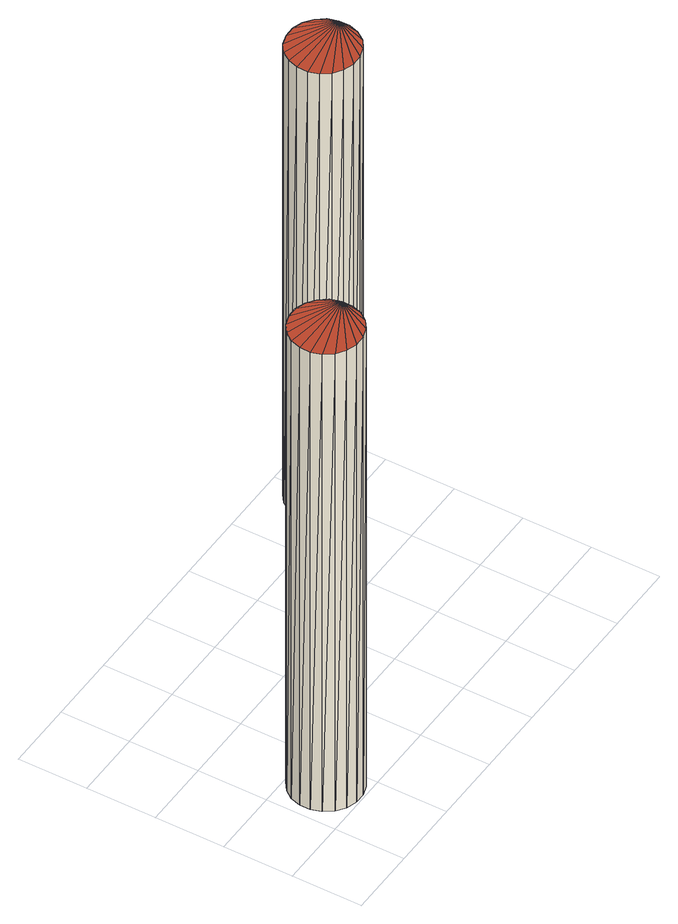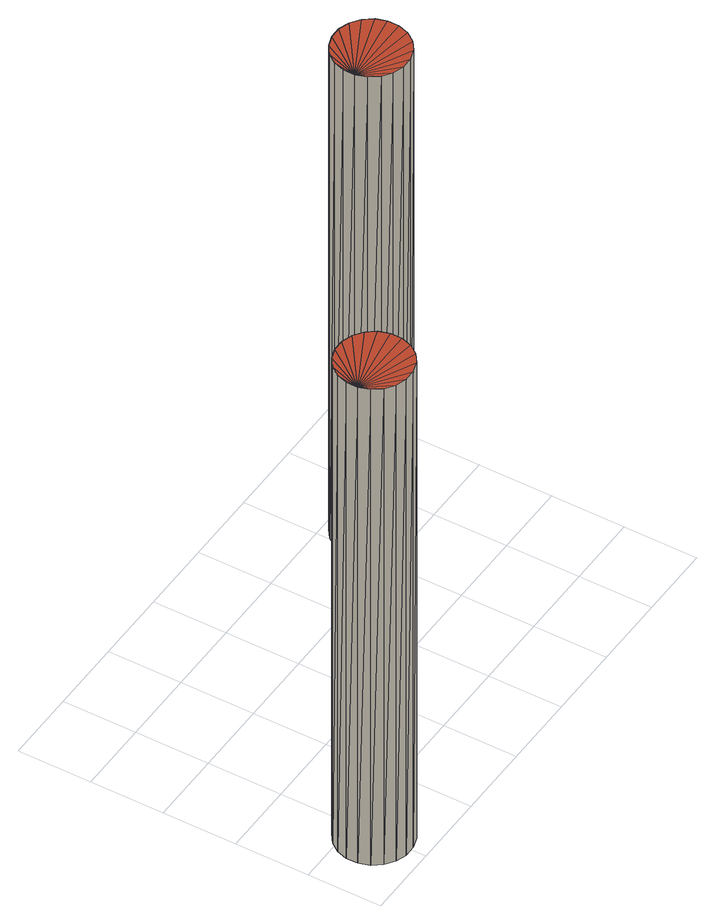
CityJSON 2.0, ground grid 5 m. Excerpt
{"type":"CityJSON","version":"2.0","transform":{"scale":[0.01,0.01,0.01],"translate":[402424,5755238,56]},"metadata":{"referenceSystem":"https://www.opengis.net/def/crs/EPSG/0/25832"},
"CityObjects":{
"building1":{"type":"Building","attributes":{"Geometrietyp2DReferenz":"1000","Gemeindeschluessel":"05515000","function":"51002_1251","roofType":"9999","measuredHeight":38.85},"geometry":[{"type":"Solid","lod":"2","boundaries":[[[[0,1,2]],[[1,3,2]],[[4,5,0]],[[5,1,0]],[[6,7,4]],[[7,5,4]],[[8,9,6]],[[9,7,6]],[[10,11,8]],[[11,9,8]],[[12,13,10]],[[13,11,10]],[[14,15,12]],[[15,13,12]],[[16,17,14]],[[17,15,14]],[[18,19,16]],[[19,17,16]],[[20,21,18]],[[21,19,18]],[[22,23,20]],[[23,21,20]],[[24,25,22]],[[25,23,22]],[[26,27,24]],[[27,25,24]],[[28,29,26]],[[29,27,26]],[[30,31,28]],[[31,29,28]],[[32,33,30]],[[33,31,30]],[[34,35,32]],[[35,33,32]],[[36,37,34]],[[37,35,34]],[[38,39,36]],[[39,37,36]],[[2,3,38]],[[3,39,38]],[[3,1,39]],[[1,5,39]],[[5,7,39]],[[7,9,39]],[[9,11,39]],[[11,13,39]],[[13,15,39]],[[15,17,39]],[[17,19,39]],[[19,21,39]],[[21,23,39]],[[23,25,39]],[[25,27,39]],[[27,29,39]],[[29,31,39]],[[31,33,39]],[[33,35,39]],[[35,37,39]],[[30,28,4]],[[28,26,4]],[[26,24,4]],[[24,22,4]],[[22,20,4]],[[20,18,4]],[[18,16,4]],[[16,14,4]],[[14,12,4]],[[12,10,4]],[[10,8,4]],[[8,6,4]],[[0,2,4]],[[2,38,4]],[[38,36,4]],[[36,34,4]],[[34,32,4]],[[32,30,4]]]],"semantics":{"surfaces":[{"type":"WallSurface"},{"type":"GroundSurface"},{"type":"RoofSurface"}],"values":[[0,0,0,0,0,0,0,0,0,0,0,0,0,0,0,0,0,0,0,0,0,0,0,0,0,0,0,0,0,0,0,0,0,0,0,0,0,0,0,0,1,1,1,1,1,1,1,1,1,1,1,1,1,1,1,1,1,1,2,2,2,2,2,2,2,2,2,2,2,2,2,2,2,2,2,2]]}}]},
"building2":{"type":"Building","attributes":{"Geometrietyp2DReferenz":"1000","Gemeindeschluessel":"05515000","function":"51002_1251","roofType":"9999","measuredHeight":38.23},"geometry":[{"type":"Solid","lod":"2","boundaries":[[[[40,41,42]],[[41,43,42]],[[44,45,40]],[[45,41,40]],[[46,47,44]],[[47,45,44]],[[48,49,46]],[[49,47,46]],[[50,51,48]],[[51,49,48]],[[52,53,50]],[[53,51,50]],[[54,55,52]],[[55,53,52]],[[56,57,54]],[[57,55,54]],[[58,59,56]],[[59,57,56]],[[60,61,58]],[[61,59,58]],[[62,63,60]],[[63,61,60]],[[64,65,62]],[[65,63,62]],[[66,67,64]],[[67,65,64]],[[68,69,66]],[[69,67,66]],[[70,71,68]],[[71,69,68]],[[72,73,70]],[[73,71,70]],[[74,75,72]],[[75,73,72]],[[76,77,74]],[[77,75,74]],[[78,79,76]],[[79,77,76]],[[42,43,78]],[[43,79,78]],[[43,41,79]],[[41,45,79]],[[45,47,79]],[[47,49,79]],[[49,51,79]],[[51,53,79]],[[53,55,79]],[[55,57,79]],[[57,59,79]],[[59,61,79]],[[61,63,79]],[[63,65,79]],[[65,67,79]],[[67,69,79]],[[69,71,79]],[[71,73,79]],[[73,75,79]],[[75,77,79]],[[40,42,44]],[[42,78,44]],[[78,76,44]],[[76,74,44]],[[74,72,44]],[[72,70,44]],[[70,68,44]],[[68,66,44]],[[66,64,44]],[[64,62,44]],[[62,60,44]],[[60,58,44]],[[58,56,44]],[[56,54,44]],[[54,52,44]],[[52,50,44]],[[50,48,44]],[[48,46,44]]]],"semantics":{"surfaces":[{"type":"WallSurface"},{"type":"GroundSurface"},{"type":"RoofSurface"}],"values":[[0,0,0,0,0,0,0,0,0,0,0,0,0,0,0,0,0,0,0,0,0,0,0,0,0,0,0,0,0,0,0,0,0,0,0,0,0,0,0,0,1,1,1,1,1,1,1,1,1,1,1,1,1,1,1,1,1,1,2,2,2,2,2,2,2,2,2,2,2,2,2,2,2,2,2,2]]}}]}
},
"vertices":[
[540,378,3942],[540,378,57],[493,441,3942],[493,441,57],[564,303,3942],[564,303,57],[564,225,3942],[564,225,57],[540,151,3942],[540,151,57],[493,87,3942],[493,87,57],[430,41,3942],[430,41,57],[356,17,3942],[356,17,57],[278,17,3942],[278,17,57],[203,41,3942],[203,41,57],[140,87,3942],[140,87,57],[94,151,3942],[94,151,57],[70,225,3942],[70,225,57],[70,303,3942],[70,303,57],[94,378,3942],[94,378,57],[140,441,3942],[140,441,57],[203,487,3942],[203,487,57],[278,511,3942],[278,511,57],[356,511,3942],[356,511,57],[430,487,3942],[430,487,57],
[2739,1767,3878],[2739,1767,55],[2693,1830,3878],[2693,1830,55],[2763,1693,3878],[2763,1693,55],[2763,1614,3878],[2763,1614,55],[2739,1540,3878],[2739,1540,55],[2693,1477,3878],[2693,1477,55],[2629,1431,3878],[2629,1431,55],[2555,1407,3878],[2555,1407,55],[2477,1407,3878],[2477,1407,55],[2402,1431,3878],[2402,1431,55],[2339,1477,3878],[2339,1477,55],[2293,1540,3878],[2293,1540,55],[2269,1614,3878],[2269,1614,55],[2269,1693,3878],[2269,1693,55],[2293,1767,3878],[2293,1767,55],[2339,1830,3878],[2339,1830,55],[2402,1876,3878],[2402,1876,55],[2477,1900,3878],[2477,1900,55],[2555,1900,3878],[2555,1900,55],[2629,1876,3878],[2629,1876,55]
]}
